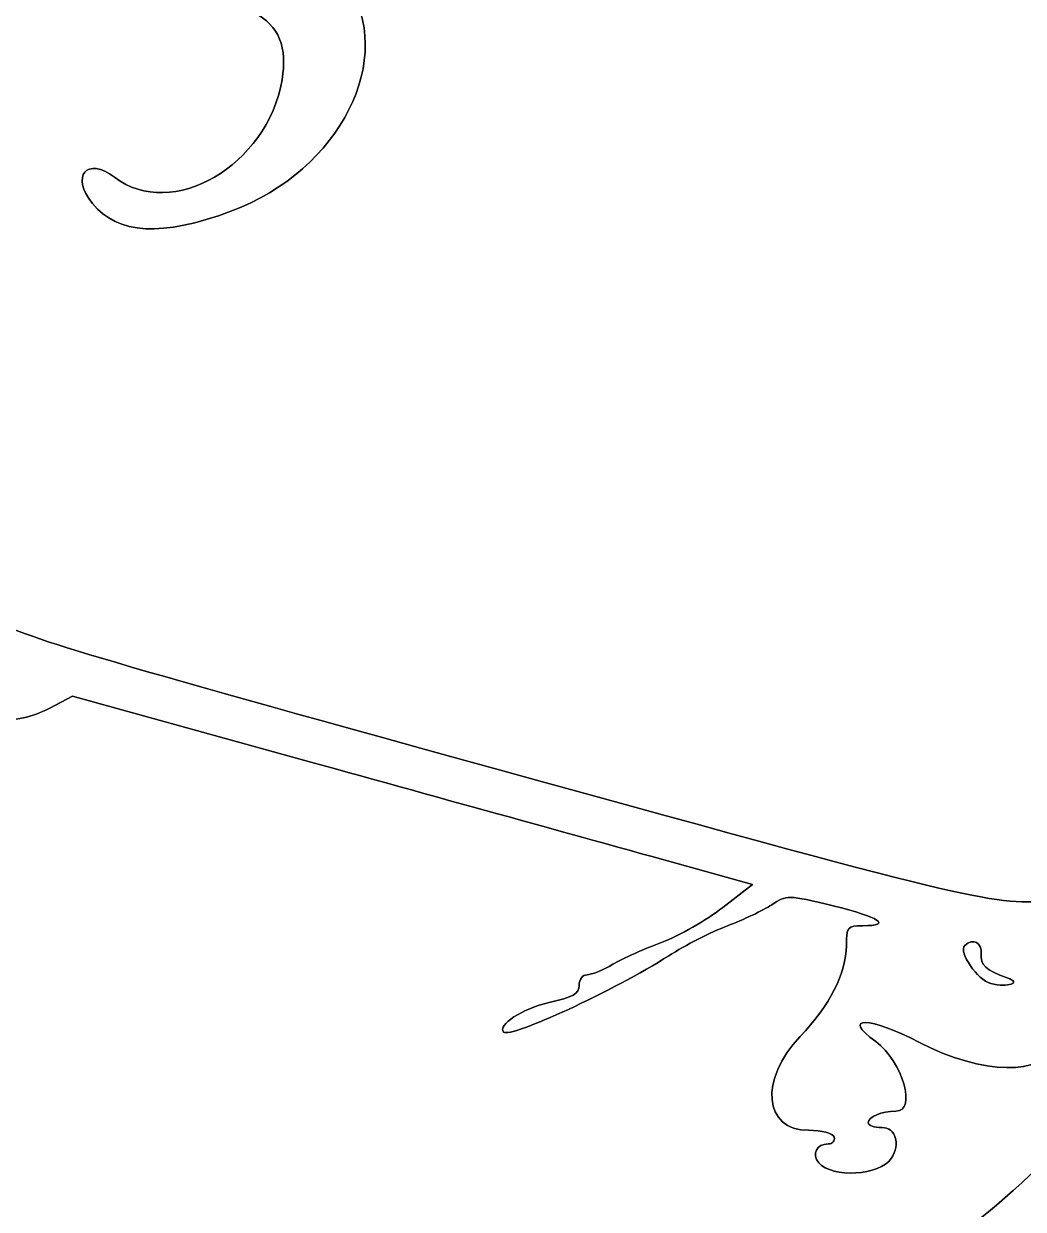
# Model space of a CAD drawing. Extents: x 0 to 106, y 0 to 59.
# Drawn here: x 14.65 to 22.73, y 14.62 to 24.21 of the extents above; entities that cross this region are included whole.
import ezdxf

# ---------------------------------------------------------------- set-up
doc = ezdxf.new("R2010")
doc.units = 0
doc.layers.get('0').update_dxf_attribs({"linetype": 'CONTINUOUS'})

msp = doc.modelspace()

# ---------------------------------------------------------------- linework, layer by layer
at = {"color": 7}
for p, q in [((15.041016, 18.770512), (14.85184, 18.671293)), ((14.85184, 18.671293), (15.041016, 18.770512)), ((16.968504, 18.237377), (15.041016, 18.770512)), ((15.041016, 18.770512), (16.968504, 18.237377)), ((20.540375, 17.24863), (19.718051, 17.476172)), ((19.718051, 17.476172), (20.540375, 17.24863)), ((20.299869, 17.061835), (20.540375, 17.24863)), ((20.540375, 17.24863), (20.299869, 17.061835))]:
    msp.add_line(p, q, dxfattribs=at)
for points in [[(17.255841, 24.543714), (17.668326, 23.931204), (17.210597, 23.021568), (16.322392, 22.689516)], [(16.322392, 22.689516), (17.210597, 23.021568), (17.668326, 23.931204), (17.255841, 24.543714)], [(16.735406, 23.752611), (16.823512, 24.275162), (16.486169, 24.450051), (15.381006, 24.45402)], [(15.381006, 24.45402), (16.486169, 24.450051), (16.823512, 24.275162), (16.735406, 23.752611)], [(15.381799, 22.964418), (15.846407, 22.610141), (16.618196, 23.059138), (16.735406, 23.752611)], [(16.735406, 23.752611), (16.618196, 23.059138), (15.846407, 22.610141), (15.381799, 22.964418)], [(15.20347, 22.752222), (15.022496, 22.974736), (15.157433, 23.135603), (15.381799, 22.964418)], [(15.381799, 22.964418), (15.157433, 23.135603), (15.022496, 22.974736), (15.20347, 22.752222)], [(16.322392, 22.689516), (15.767561, 22.481818), (15.406935, 22.501927), (15.20347, 22.752222)], [(15.20347, 22.752222), (15.406935, 22.501927), (15.767561, 22.481818), (16.322392, 22.689516)], [(14.348867, 19.415565), (14.585404, 19.266076), (15.090493, 19.113676), (18.079753, 18.288706)], [(18.079753, 18.288706), (15.090493, 19.113676), (14.585404, 19.266076), (14.348867, 19.415565)], [(14.85184, 18.671293), (14.71214, 18.598268), (14.589109, 18.572339), (14.38485, 18.573398)], [(14.38485, 18.573398), (14.589109, 18.572339), (14.71214, 18.598268), (14.85184, 18.671293)], [(19.718051, 17.476172), (19.265614, 17.601584), (18.028423, 17.943955), (16.968504, 18.237377)], [(16.968504, 18.237377), (18.028423, 17.943955), (19.265614, 17.601584), (19.718051, 17.476172)], [(18.079753, 18.288706), (22.412564, 17.093056), (22.407537, 17.094379), (22.952578, 17.109989)], [(22.952578, 17.109989), (22.407537, 17.094379), (22.412564, 17.093056), (18.079753, 18.288706)], [(21.190984, 17.075593), (20.826654, 17.164228), (20.815541, 17.164493), (20.694891, 17.084324)], [(20.694891, 17.084324), (20.815541, 17.164493), (20.826654, 17.164228), (21.190984, 17.075593)], [(19.808274, 16.781906), (19.946386, 16.833235), (20.167577, 16.959177), (20.299869, 17.061835)], [(20.299869, 17.061835), (20.167577, 16.959177), (19.946386, 16.833235), (19.808274, 16.781906)], [(20.694891, 17.084324), (20.626893, 17.039345), (20.466027, 16.962616), (20.337175, 16.914197)], [(20.337175, 16.914197), (20.466027, 16.962616), (20.626893, 17.039345), (20.694891, 17.084324)], [(21.431226, 16.914727), (21.671732, 16.914727), (21.569074, 16.983518), (21.190984, 17.075593)], [(21.190984, 17.075593), (21.569074, 16.983518), (21.671732, 16.914727), (21.431226, 16.914727)], [(20.337175, 16.914197), (20.208323, 16.865514), (19.994805, 16.756771), (19.863042, 16.672369)], [(19.863042, 16.672369), (19.994805, 16.756771), (20.208323, 16.865514), (20.337175, 16.914197)], [(21.298934, 16.752273), (21.298934, 16.90335), (21.308195, 16.914727), (21.431226, 16.914727)], [(21.431226, 16.914727), (21.308195, 16.914727), (21.298934, 16.90335), (21.298934, 16.752273)], [(19.411134, 16.603048), (19.491568, 16.650144), (19.670161, 16.730577), (19.808274, 16.781906)], [(19.808274, 16.781906), (19.670161, 16.730577), (19.491568, 16.650144), (19.411134, 16.603048)], [(22.38981, 16.689566), (22.399864, 16.777143), (22.318373, 16.817095), (22.256196, 16.754918)], [(22.256196, 16.754918), (22.318373, 16.817095), (22.399864, 16.777143), (22.38981, 16.689566)], [(20.924814, 16.018584), (21.163203, 16.267557), (21.298934, 16.533462), (21.298934, 16.752273)], [(21.298934, 16.752273), (21.298934, 16.533462), (21.163203, 16.267557), (20.924814, 16.018584)], [(22.256196, 16.754918), (22.203544, 16.702266), (22.359383, 16.47499), (22.466539, 16.448002)], [(22.466539, 16.448002), (22.359383, 16.47499), (22.203544, 16.702266), (22.256196, 16.754918)], [(22.599889, 16.493775), (22.427116, 16.553306), (22.379491, 16.597756), (22.38981, 16.689566)], [(22.38981, 16.689566), (22.379491, 16.597756), (22.427116, 16.553306), (22.599889, 16.493775)], [(19.863042, 16.672369), (19.425157, 16.392175), (18.580608, 16.00218), (18.527427, 16.055626)], [(18.527427, 16.055626), (18.580608, 16.00218), (19.425157, 16.392175), (19.863042, 16.672369)], [(19.201849, 16.517852), (19.236774, 16.517852), (19.330966, 16.556217), (19.411134, 16.603048)], [(19.411134, 16.603048), (19.330966, 16.556217), (19.236774, 16.517852), (19.201849, 16.517852)], [(19.138085, 16.432921), (19.138085, 16.479488), (19.166924, 16.517852), (19.201849, 16.517852)], [(19.201849, 16.517852), (19.166924, 16.517852), (19.138085, 16.479488), (19.138085, 16.432921)], [(22.466539, 16.448002), (22.606504, 16.412813), (22.721068, 16.452235), (22.599889, 16.493775)], [(22.599889, 16.493775), (22.721068, 16.452235), (22.606504, 16.412813), (22.466539, 16.448002)], [(18.896256, 16.29375), (19.08702, 16.336348), (19.138085, 16.365717), (19.138085, 16.432921)], [(19.138085, 16.432921), (19.138085, 16.365717), (19.08702, 16.336348), (18.896256, 16.29375)], [(18.527427, 16.055626), (18.472129, 16.110923), (18.680356, 16.245332), (18.896256, 16.29375)], [(18.896256, 16.29375), (18.680356, 16.245332), (18.472129, 16.110923), (18.527427, 16.055626)], [(21.890542, 15.969901), (21.487582, 16.182361), (21.249722, 16.187917), (21.536001, 15.978103)], [(21.536001, 15.978103), (21.249722, 16.187917), (21.487582, 16.182361), (21.890542, 15.969901)], [(20.993076, 15.261083), (20.62901, 15.261083), (20.591968, 15.671186), (20.924814, 16.018584)], [(20.924814, 16.018584), (20.591968, 15.671186), (20.62901, 15.261083), (20.993076, 15.261083)], [(21.536001, 15.978103), (21.752959, 15.819088), (21.870169, 15.415335), (21.699513, 15.415335)], [(21.699513, 15.415335), (21.870169, 15.415335), (21.752959, 15.819088), (21.536001, 15.978103)], [(22.930618, 15.950586), (22.930618, 15.698968), (22.385312, 15.709022), (21.890542, 15.969901)], [(21.890542, 15.969901), (22.385312, 15.709022), (22.930618, 15.698968), (22.930618, 15.950586)], [(21.699513, 15.415335), (21.584155, 15.415335), (21.475411, 15.370355), (21.475411, 15.322466)], [(21.475411, 15.322466), (21.475411, 15.370355), (21.584155, 15.415335), (21.699513, 15.415335)], [(21.199187, 15.206049), (21.188074, 15.238593), (21.103672, 15.261083), (20.993076, 15.261083)], [(20.993076, 15.261083), (21.103672, 15.261083), (21.188074, 15.238593), (21.199187, 15.206049)], [(21.475411, 15.322466), (21.475411, 15.30077), (21.524888, 15.283043), (21.585478, 15.283043)], [(21.585478, 15.283043), (21.524888, 15.283043), (21.475411, 15.30077), (21.475411, 15.322466)], [(21.585478, 15.283043), (21.698984, 15.283043), (21.738142, 15.153397), (21.661148, 15.032218)], [(21.661148, 15.032218), (21.738142, 15.153397), (21.698984, 15.283043), (21.585478, 15.283043)], [(21.076155, 14.99941), (21.017153, 15.070318), (21.057105, 15.150752), (21.150768, 15.150752)], [(21.150768, 15.150752), (21.057105, 15.150752), (21.017153, 15.070318), (21.076155, 14.99941)], [(21.150768, 15.150752), (21.187809, 15.150752), (21.209505, 15.175622), (21.199187, 15.206049)], [(21.199187, 15.206049), (21.209505, 15.175622), (21.187809, 15.150752), (21.150768, 15.150752)], [(19.963848, 13.429374), (21.914884, 14.14613), (22.146923, 14.274717), (23.018724, 15.125616)], [(23.018724, 15.125616), (22.146923, 14.274717), (21.914884, 14.14613), (19.963848, 13.429374)], [(21.661148, 15.032218), (21.573836, 14.8949), (21.181195, 14.872675), (21.076155, 14.99941)], [(21.076155, 14.99941), (21.181195, 14.872675), (21.573836, 14.8949), (21.661148, 15.032218)]]:
    msp.add_open_spline(points, degree=3, dxfattribs=at)

doc.saveas('drawing.dxf')
